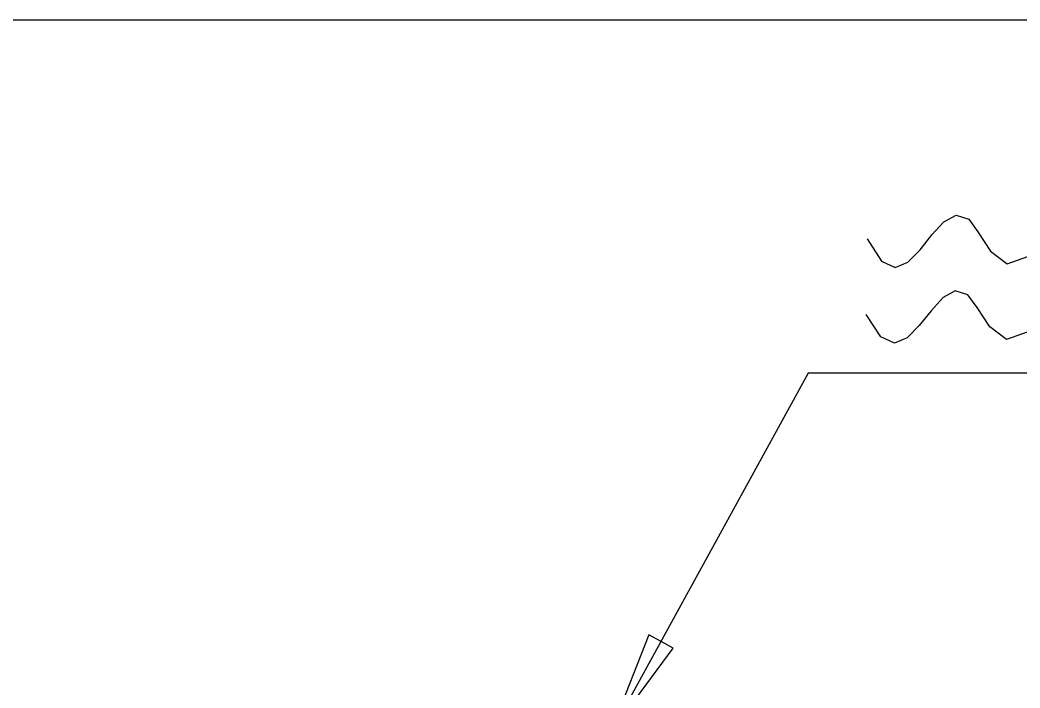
# Model space of a CAD drawing. Header units: metres. Extents: x 0 to 16.5, y 0 to 11.5.
# Drawn here: x 2.037 to 2.707, y 11.098 to 11.546 of the extents above; entities that cross this region are included whole.
import ezdxf

# ---------------------------------------------------------------- set-up
doc = ezdxf.new("R2010")
doc.units = ezdxf.units.M

# ---------------------------------------------------------------- blocks, each defined once
blk = doc.blocks.new('A$C58052D40')
for points in [[(0.18923, 0.79742), (0.199, 0.78245), (0.20806, 0.77823), (0.21658, 0.78174), (0.22477, 0.78999), (0.23274, 0.80003), (0.24072, 0.80877), (0.24886, 0.81332), (0.25737, 0.81061), (0.26345, 0.80209), (0.27202, 0.78918), (0.28315, 0.78077), (0.29693, 0.78549), (0.30251, 0.79499), (0.31, 0.80774), (0.32069, 0.81538), (0.33577, 0.80963), (0.34093, 0.79607), (0.34662, 0.78159), (0.36518, 0.77985), (0.37613, 0.79385), (0.38688, 0.80931), (0.40488, 0.81175), (0.41368, 0.80263), (0.42622, 0.78685), (0.44156, 0.77854), (0.45887, 0.792)], [(0.45838, 0.74121), (0.44108, 0.72782), (0.42572, 0.73606), (0.41313, 0.75191), (0.40434, 0.76102), (0.38633, 0.75857), (0.37565, 0.74311), (0.36469, 0.72911), (0.34613, 0.7308), (0.34038, 0.74528), (0.33523, 0.75891), (0.32015, 0.76466), (0.30945, 0.757), (0.30197, 0.74425), (0.29644, 0.73477), (0.28266, 0.73004), (0.27154, 0.73845), (0.26291, 0.75131), (0.25683, 0.75982), (0.24831, 0.76254), (0.24023, 0.75803), (0.23226, 0.74925), (0.22423, 0.73927), (0.21609, 0.73102), (0.20751, 0.72749), (0.19845, 0.73173), (0.18874, 0.7467)], [(0.493, 0.70731), (0.14973, 0.70731), (0.0167, 0.46474)]]:
    blk.add_lwpolyline(points)
blk.add_lwpolyline([(0.04297, 0.53202), (0.02983, 0.49838), (0.0167, 0.46474), (0.03797, 0.49393), (0.0593, 0.52306), (0.05116, 0.52757), (0.04297, 0.53202)], close=True)

msp = doc.modelspace()

# ---------------------------------------------------------------- linework, layer by layer
msp.add_lwpolyline([(0.01042, 11.5461), (16.5118, 11.5461), (16.5118, 0.01042), (0.01042, 0.01042), (0.01042, 11.5461)], close=True)

# ---------------------------------------------------------------- block references
msp.add_blockref('A$C58052D40', (2.41534, 10.60198))

doc.saveas('drawing.dxf')
